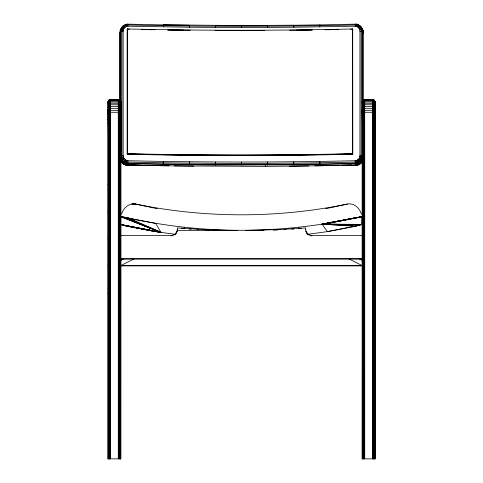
<?xml version="1.0" encoding="UTF-8"?>
<svg xmlns="http://www.w3.org/2000/svg" width="483" height="483" viewBox="0 0 483 483"><rect width="100%" height="100%" fill="white"/><g stroke="black" fill="none" stroke-linecap="round" stroke-linejoin="round"><path stroke-width="0.72" d="M267.654 27.446L267.709 25.394L241.56 25.466L241.56 27.519L189.384 27.241L127.959 26.209C125.26 26.118 123.099 28.666 123.165 31.268L123.165 155.441C123.123 158.074 125.242 160.67 127.959 160.724C203.675 162.457 279.44 162.457 355.156 160.724C357.879 160.664 359.992 158.074 359.95 155.435L359.95 31.268C360.016 28.66 357.849 26.118 355.156 26.209L293.736 27.241L241.56 27.519M337.116 165.421L334.791 165.578L356.297 165.138C361.888 165.488 360.662 159.221 362.135 155.647L359.95 155.435M215.46 161.968L215.406 165.089L127.705 163.846C123.63 163.755 120.442 159.873 120.502 155.912L123.165 155.441M189.384 161.763L189.27 164.878M293.736 27.241L293.851 25.188L241.56 25.545L163.157 24.844L189.324 25.267L189.384 27.241M163.332 161.419L163.157 164.534M319.782 26.897L319.957 24.838L293.791 25.267M360.698 27.38L360.457 26.342L358.138 24.736L355.41 24.15L319.873 24.923M127.959 160.724C128.001 162.475 127.971 166.526 125.067 164.812L125.127 164.449L126.292 164.649M265.596 165.56L265.553 166.394L174.321 165.911M355.156 26.209C355.301 19.525 365.063 29.994 363.343 33.224L362.914 33.418M362.866 30.556L362.31 28.932L360.457 26.342L360.638 26.891L359.684 29.56L360.831 29.179L361.03 26.921L358.905 28.062L358.923 25.279L360.33 26.734L359.612 25.502L357.957 27.114L358.923 25.279L356.991 24.301L355.283 24.228C358.102 25.647 361.411 27.573 361.169 31.304L361.169 155.478C361.218 158.768 358.585 161.998 355.192 162.089C279.446 163.822 203.669 163.822 127.923 162.089C124.529 162.016 121.879 158.78 121.933 155.484L121.933 31.31C121.849 28.056 124.554 24.875 127.923 24.983C203.669 26.716 279.446 26.716 355.192 24.983L356.508 25.116L356.792 24.379L357.698 26.933L358.368 25.901L357.438 24.416M118.275 458.85L118.275 99.444L120.092 100.198L120.841 102.01L120.841 458.85L108.005 458.85L108.005 102.01L108.76 100.198L110.577 99.444L120.207 99.468L110.172 99.48L110.172 458.85M362.165 101.81L362.226 101.412M374.711 111.12L374.5 111.374L374.995 109.713L374.868 110.667M108.005 102.136L108.76 100.343L110.172 99.637L120.104 99.48M108.005 102.01L108.5 100.506L108.5 458.85M120.841 109.889L120.563 111.09M120.841 109.713L120.563 110.879M177.321 229.467L177.243 230.789L177.243 230.433L237.461 230.391M362.159 102.517L362.908 100.343L364.725 99.601M108.005 102.517L108.76 100.79L110.577 100.072L119.072 100.192L120.352 101.08L120.841 102.517M120.841 110.396L120.563 111.501M374.995 110.396L374.5 112.147M374.959 111.102L374.995 110.728M108.005 103.133L108.76 101.515L110.577 100.844L119.072 100.959L120.352 101.786L120.841 103.133M120.841 111.235L120.563 112.261M120.841 111.688L120.563 112.726M362.159 103.133L362.908 101.515L364.725 100.844L373.22 100.959L374.5 101.786L374.995 103.133M374.995 111.959L374.5 113.282M374.995 111.235L374.5 112.563M374.995 111.688L374.5 113.034M108.005 103.972L108.76 102.505L110.577 101.895L119.072 101.998L120.352 102.752L120.841 103.972M120.841 113.179L120.563 114.115M362.159 103.972L362.908 102.505L364.725 101.895L373.22 101.998L374.5 102.752L374.995 103.972M374.995 113.179L374.5 114.393M120.841 112.37L120.563 113.294M374.995 112.37L374.5 113.571M120.841 113.644L120.563 114.556L120.841 113.783M374.995 113.644L374.5 114.821L374.995 113.783M120.502 100.977L120.502 31.739C120.406 27.827 123.66 24.017 127.705 24.15L163.248 24.923L163.332 26.897M361.308 27.314L362.793 30.091L361.308 27.314L359.086 28.322M108.005 105.022L108.76 103.736L110.577 103.205L119.072 103.296L120.352 103.954L120.841 105.022M120.841 115.02L120.563 115.842M362.159 105.022L362.908 103.736L364.725 103.205L373.22 103.296L374.5 103.954L374.995 105.022M374.995 115.02L374.5 116.089M120.841 115.721L120.563 116.5M374.983 109.913L374.615 111.054M374.995 115.721L374.5 116.729M119.935 100.21L119.935 33.236L120.913 29.535M359.225 25.231L362.31 28.932L361.918 29.717M108.005 106.248L108.76 105.179L110.577 104.739L119.072 104.811L120.352 105.36L120.841 106.248M120.841 117.182L120.563 117.864M362.159 106.248L362.908 105.179L364.725 104.739L373.22 104.811L374.5 105.36L374.995 106.248M374.995 117.182L374.5 118.063M120.841 115.431L120.563 116.077M374.995 115.431L374.5 116.27M120.841 118.142L120.563 118.758M374.995 118.142L374.5 118.945M121.052 216.837L155.653 223.4L160.96 232.365L121.076 216.686L128.665 218.02C202.709 234.545 280.249 234.122 354.371 218.268L361.924 216.686L327.214 223.176M121.076 216.686L128.665 218.02L160.96 232.365L121.481 224.728L121.076 224.39L128.629 226.509L155.653 231.641L175.468 234.34M359.322 164.003C357.257 166.381 357.921 160.278 355.156 160.724L355.41 163.846L356.206 165.132C358.531 165.029 363.451 163.006 361.513 160.036L362.431 157.603L361.858 157.736C362.063 161.195 358.591 163.701 355.41 163.846L293.851 164.878L215.406 165.089M108.005 107.618L108.76 106.797L110.577 106.453L119.072 106.514L120.352 106.936L120.841 107.618M362.159 107.618L362.908 106.797L364.725 106.453L373.22 106.514L374.5 106.936L374.995 107.618M120.841 119.609L120.563 120.128M374.995 119.609L374.5 120.285M120.841 117.266L120.563 117.749M374.995 117.266L374.5 117.888M120.841 120.828L120.563 121.275M374.995 120.828L374.5 121.408L374.995 121.311M341.541 165.391L356.297 165.138L357.843 164.92L358.217 164.431L358.283 164.788M363.053 31.099L362.202 29.167L360.831 29.179M124.614 225.579L155.653 231.641L122.507 225.036M126.902 160.573L126.123 163.616L125.067 164.812M363.168 31.57L362.202 29.167L359.775 29.874M177.019 231.731L177.019 231.369L174.78 234.81L176.651 232.625L177.243 230.433M362.19 101.611L362.353 101.032M120.81 110.281L120.563 111.036M362.19 102.13L362.908 100.79L364.321 100.102L372.423 100.072L374.24 100.79L374.995 102.517M108.005 109.11L108.76 108.548L110.577 108.313L119.072 108.355L120.841 109.11M146.144 165.421L148.468 165.578L126.963 165.138L124.638 164.661L124.723 164.305M362.159 109.11L362.908 108.548L364.725 108.313L373.22 108.355L374.995 109.11M120.841 122.229L120.563 122.585M374.995 122.229L374.5 122.688M119.066 99.583L119.669 99.854M374.923 110.311L374.5 111.223M126.606 160.483L125.115 164.8L148.468 165.578M359.841 163.61L360.028 163.906L361.731 161.642L362.069 161.775L360.409 163.568L358.235 164.763L355.41 163.846M363.343 33.224L363.228 31.317L362.606 31.727L362.606 100.959M123.896 28.545L121.595 27.652L120.261 30.465L119.856 33.025L119.856 100.005M125.417 159.879L123.485 163.954L124.119 162.693L124.638 164.661M374.995 119.247L374.5 119.633M123.237 26.529L123.576 25.454L127.832 24.235L127.959 26.209M121.662 214.06C123.243 208.173 128.913 202.932 135.3 203.989L131.823 203.995L135.168 203.977M374.995 123.714L374.5 124.046M121.36 161.328L120.949 161.34L121.517 159.788M125.157 159.692L122.936 163.677L124.674 164.637L125.677 163.483M127.198 29.179L127.301 28.95A1054.981 228.338 0 0 0 352.668 28.95L352.771 154.234A1055.916 228.544 0 0 1 127.198 154.234L127.198 29.179A1055.916 228.544 0 0 0 129.444 29.234M127.301 153.703L127.198 153.938A1055.916 228.544 0 0 0 352.771 153.938L352.668 153.703A1054.981 228.338 0 0 1 127.301 153.703L127.301 28.95M127.198 154.234L127.301 154.005C202.413 155.701 277.556 155.701 352.668 154.005L352.771 154.234M124.065 28.268L121.855 27.241L120.333 30.743M120.563 111.712L120.841 110.601L120.092 110.39L110.172 110.281L108.041 110.613L108.5 112.038M124.028 158.424C123.189 158.768 120.49 161.461 121.595 161.708M374.868 111.15L374.5 111.827M121.547 29.433L121.155 28.612L121.595 27.652M362.576 160.658L361.797 162.173L360.409 163.622L360.191 163.357M357.221 24.494L356.508 26.384L356.508 25.116L356.212 26.305L355.192 24.983M123.358 29.813L120.792 29.56L120.122 30.942L120.611 31.54M123.165 31.268L120.502 31.739L119.935 33.236M121.155 28.612L121.855 27.241M374.995 124.988L374.5 125.212M123.093 26.348L123.576 25.454M362.534 100.669L362.28 458.85M120.261 30.465L120.792 29.56M364.725 458.85L364.725 99.444L363.56 99.727L362.437 100.844L362.437 458.85M355.077 226.183L361.924 224.39L354.371 226.509L327.347 231.641L307.599 234.327M110.239 99.468L120.382 99.444M374.5 112.038L374.995 110.601L372.828 110.281L362.908 110.39L362.19 110.613L362.437 111.712M308.945 165.911L289.462 166.224L339.326 165.428M360.409 163.622L361.477 162.01L361.797 162.173L361.731 161.642M108.005 129.734L108.5 129.559M121.203 28.932L123.207 25.744L124.964 27.271M124.216 158.696L121.209 161.763L122.573 163.381L123.147 163.399M359.225 158.195L361.513 160.036L360.855 159.994L358.145 163.139L358.235 164.763L357.348 163.508L356.448 160.501L357.559 162.747L360.028 163.906M121.257 161.853L120.949 161.34L121.801 160.392M123.889 162.572L122.93 163.634L122.555 163.326L122.078 160.797M123.503 162.288L122.573 163.381L122.815 163.121M121.076 224.39L122.102 224.686M362.691 99.516L372.828 99.48L374.24 100.198L374.995 102.01L374.995 458.85L362.159 458.85L362.135 31.473L361.749 29.04L362.31 28.932M120.907 158.49L123.437 157.156M108.005 184.536L108.5 184.434M108.005 123.413L108.5 123.31M120.768 158.007L123.34 156.836M349.227 227.282L327.347 231.641L322.04 224.124L360.898 216.71L361.948 216.837M360.264 158.919L361.858 157.736L362.316 158.092M374.995 126.709L374.5 126.788M363.445 99.794L363.784 99.631M120.841 235.626L171.157 235.626L174.78 234.448M357.909 159.728L360.409 163.568L359.907 162.028L359.219 161.781L357.136 162.904L355.283 163.23C279.476 164.963 203.639 164.963 127.832 163.23C123.938 163.145 120.895 159.438 120.955 155.653L120.955 31.486L122 27.579L123.539 25.756L123.889 25.478L125.212 27.078M333.765 221.957L322.04 224.124L361.761 224.643L361.924 216.686L322.04 224.124L354.335 226.261L350.688 226.992M357.185 217.404L327.347 223.4L361.622 216.831M108.005 211.669L108.5 211.602M120.732 260.434L123.413 259.075M133.676 259.075L120.937 265.523L362.063 265.523L349.324 259.075M374.995 293.157L374.5 293.217M356.357 217.839L360.493 217.012M125.115 164.8L127.705 163.846L126.323 163.012M121.481 224.728L121.849 224.613M361.097 159.589L358.157 159.523L358.929 160.573L360.855 159.994L362.105 161.666L362.002 158.853M358.217 164.431L357.843 164.92L356.297 165.138M355.047 226.092L356.472 225.76M121.849 216.704L121.318 216.825L160.96 232.365L125.761 225.857M347.199 204.092L347.217 204.092C277.683 218.376 205.335 218.376 135.801 204.092L135.427 204.013M325.753 208.71L347.446 204.037M335.226 221.691L358.67 217.362M108.005 238.825L108.5 238.807M356.557 226.02L322.04 224.124L325.735 223.448M124.161 217.332L124.88 217.199M374.995 265.994L374.5 266.012M123.491 225.03L122.712 225.09L160.96 232.365L126.443 217.797M284.433 229.648L285.894 229.552M291.756 229.177L293.954 229.039M299.086 228.713L301.283 228.568M341.566 165.271L351.195 164.932M245.364 230.397L280.031 229.57L305.679 227.928L305.679 229.83M258.019 230.632L263.887 230.445M273.426 230.143L277.834 229.999M327.951 29.705L338.438 29.511M347.832 203.977C354.178 202.993 359.763 208.221 361.338 214.06M314.91 165.832L334.894 165.5M264.08 30.489L215.134 30.483M296.393 30.188L312.223 30A1055.916 228.544 0 0 1 289.679 30.236M120.261 99.679L110.607 99.595L120.219 99.522M265.553 166.394L289.516 166.14M110.607 99.595L120.243 99.589M363.198 99.48L372.828 99.48L372.828 458.85M362.842 99.576L373.22 99.57L373.22 458.85M120.267 99.733L110.601 99.522M363.198 99.733L373.594 99.727L373.594 458.85M108.005 112.279L120.841 112.279M362.159 112.279L374.995 112.279M308.22 234.448L308.22 234.81L306.856 233.446L305.981 231.369L308.22 234.448L311.843 235.626L362.159 235.626M120.841 258.719L362.159 258.719M120.841 259.075L362.159 259.075M120.231 265.885L362.769 265.885M362.642 99.456L372.828 99.48M241.56 25.466L215.406 25.394L215.46 27.446M362.655 99.51L364.321 99.48L364.321 458.85M363.071 99.516L373.22 99.57M183.576 30.188L167.746 30A1055.916 228.544 0 0 0 190.29 30.236M362.727 99.625L373.594 99.727M360.795 224.951L322.04 224.124L361.924 224.39M322.04 224.124L361.761 224.643M148.366 165.5L169.098 165.844M126.963 165.138L140.988 165.373M143.94 165.428L193.749 166.14M141.531 29.511L152.018 29.705M108.5 266.012L108.005 265.994M374.5 238.807L374.995 238.825M205.166 229.999L209.574 230.143M219.113 230.445L224.981 230.632M359.95 31.268L362.135 31.473L363.403 33.013L363.343 100.204M132.807 164.957L140.958 165.24M359.219 161.781L357.172 161.672L356.744 160.398L358.621 160.833L359.907 162.028M181.717 228.568L183.914 228.713M189.046 229.039L191.244 229.177M197.106 229.552L198.567 229.648M108.5 293.217L108.005 293.157M374.5 211.602L374.995 211.669M372.423 99.601L374.24 100.343L374.995 102.136M108.5 126.788L108.005 126.709M374.5 123.31L374.995 123.413M374.5 184.434L374.995 184.536M359.509 216.958L360.288 217.048M355.283 163.23L357.348 163.508L357.843 164.92M358.839 225.47L357.185 225.591M374.5 129.559L374.995 129.734M124.33 225.513L160.96 232.365L122.102 216.71M121.378 224.692L160.96 232.365L121.239 216.819M121.052 224.541L160.96 232.365M123.28 30.133L120.678 30.043L120.122 30.942L120.502 31.739M135.554 204.037L157.247 208.71M118.679 99.637L120.092 100.343L120.841 102.136M108.5 125.212L108.005 124.988M359.835 156.577L362.431 157.603M119.223 99.625L118.679 99.48L118.679 458.85M125.32 24.53L126.371 26.462M361.882 29.487L363.113 30.84M359.757 156.903L361.858 157.736M108.5 124.046L108.005 123.714M361.151 216.704L361.519 216.849M355.192 162.089L357.794 163.345M108.5 119.633L108.005 119.247M119.434 99.733L119.072 99.57L119.072 458.85M108.5 122.688L108.005 122.229M359.587 259.075L362.268 260.434M125.815 225.591L126.643 226.062M122.936 163.677L124.674 164.637M119.44 99.727L120.062 100.168L119.44 99.727L119.44 458.85M373.92 99.927L373.933 458.85M127.705 24.15L125.761 24.392L126.667 26.372M108.5 117.888L108.005 117.266M362.437 122.585L362.159 122.229M108.5 120.285L108.005 119.609M359.05 158.478L360.855 159.994M108.5 118.945L108.005 118.142M108.5 116.27L108.005 115.431M362.437 121.275L362.159 120.828M108.5 118.063L108.005 117.182M362.437 117.749L362.159 117.266M125.815 217.404L126.123 217.73M362.437 120.128L362.159 119.609M108.5 116.729L108.005 115.721M361.248 27.634L359.612 25.502M120.327 100.47L119.784 99.933L119.784 458.85M108.5 116.089L108.005 115.02M108.005 121.311L108.5 121.456L108.005 120.828M362.437 118.758L362.159 118.142M108.5 113.571L108.005 112.37M108.5 114.393L108.005 113.179M362.437 116.077L362.159 115.431M362.437 117.864L362.159 117.182M358.929 160.573L359.569 161.485L360.451 161.394L361.827 162.077L361.254 160.459M108.5 113.282L108.005 111.959M108.5 112.563L108.005 111.235M108.5 113.034L108.005 111.688M108.5 112.147L108.005 110.396M108.5 111.827L108.041 110.776M361.03 26.921L362.051 28.521M362.015 28.841L362.793 30.477M362.437 116.5L362.159 115.721M108.289 111.036L108.5 111.458M108.132 110.752L108.005 109.713L108.5 111.428M374.5 458.85L374.5 100.506L374.796 101.032M374.5 100.506L374.995 102.01M108.5 111.223L108.077 110.311M362.437 115.842L362.159 115.02M108.385 111.054L108.017 109.913M362.437 113.294L362.159 112.37M362.437 114.115L362.159 113.179M360.904 27.265L361.749 29.04M362.437 112.261L362.159 111.235M362.437 112.726L362.159 111.688M120.563 458.85L120.659 101.062M362.437 111.501L362.159 110.396M362.437 111.036L362.19 110.281M362.437 111.09L362.159 109.889M108.289 111.12L108.041 110.281M362.437 110.879L362.159 109.713M120.563 100.844L120.762 101.376M120.412 160.042L120.949 161.34M359.292 25.539L359.859 27.308M359.533 162.336L360.022 163.852M120.72 458.85L120.774 101.43M120.72 101.219L120.828 101.72M305.981 231.731L305.679 229.467M319.957 164.534L319.782 161.413M362.341 29.638L362.606 31.727M362.159 113.783L362.437 114.58L362.159 113.644M108.005 113.783L108.5 114.821L108.005 113.644M293.851 164.878L293.736 161.763M120.81 101.611L120.841 102.01M267.709 165.089L267.654 161.968M374.959 101.611L374.959 458.85M374.868 101.219L374.868 458.85M374.711 100.844L374.711 458.85M374.24 100.198L374.24 458.85M372.423 99.444L372.423 458.85M363.928 99.57L363.928 458.85M363.56 99.727L363.56 458.85M363.216 99.933L363.216 458.85M362.908 100.198L362.908 458.85M362.648 100.506L362.648 458.85M352.668 28.95L352.668 154.005M311.843 235.626L311.843 235.988M310.877 235.553L310.877 235.909M309.042 234.955L309.042 235.312M307.484 233.82L307.484 234.183M306.856 233.09L306.856 233.446M306.349 232.263L306.349 232.625M298.826 227.282L298.826 228.779M254.348 230.391L254.348 230.753M241.56 165.156L241.56 162.034M228.652 230.753L228.652 230.391L202.969 229.57L177.321 227.928L177.321 229.83M184.174 227.282L184.174 228.779M176.651 232.263L176.651 232.625M176.144 233.09L176.144 233.446M175.516 233.82L175.516 234.183M173.958 234.955L173.958 235.312M172.123 235.553L172.123 235.909M171.157 235.626L171.157 235.988M120.352 458.85L120.092 100.198L120.092 458.85M110.577 99.444L110.577 458.85M109.78 99.57L109.78 458.85M109.406 99.727L109.406 458.85M109.067 99.933L109.067 458.85M108.76 100.198L108.76 458.85M108.289 100.844L108.289 458.85M108.132 101.219L108.132 458.85M352.771 29.179A1055.916 228.544 0 0 1 350.525 29.234M338.529 29.493A1055.916 228.544 0 0 1 325.011 29.747M264.086 30.429A1055.916 228.544 0 0 1 215.134 30.429M154.958 29.747A1055.916 228.544 0 0 1 141.441 29.493M120.545 100.808L120.352 100.506L120.563 100.85"/></g></svg>
